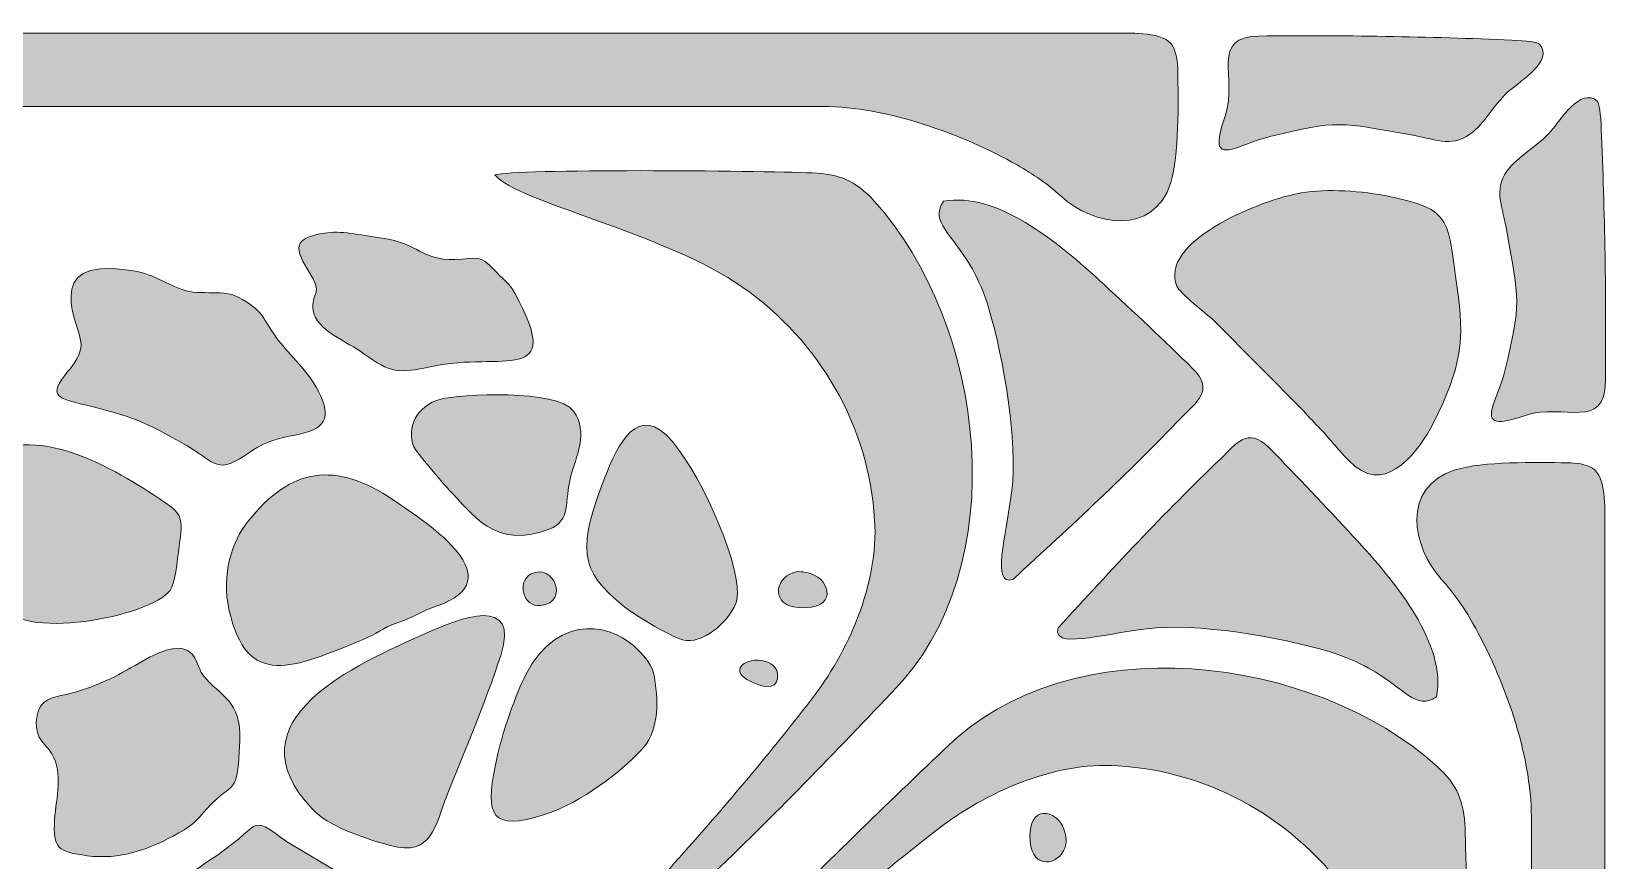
# Model space of a CAD drawing. Header units: inches. Extents: x -199 to 794, y -76 to 917.
# Drawn here: x 529.6 to 794, y 778.1 to 917.3 of the extents above; entities that cross this region are included whole.
import ezdxf

# ---------------------------------------------------------------- set-up
doc = ezdxf.new("R2010")
doc.units = ezdxf.units.IN
doc.header["$MEASUREMENT"] = 0
doc.layers.add('图层 1', color=7, linetype='Continuous')

# ---------------------------------------------------------------- blocks, each defined once
blk = doc.blocks.new('block 2')
at = {"layer": '图层 1', "true_color": 0xffffff}
h = blk.add_hatch(color=7, dxfattribs=at)
h.dxf.hatch_style = 2
edge = h.paths.add_edge_path()
edge.add_spline(control_points=[(-84.36, 898.83), (-83.93, 895.09), (-84, 891.04), (-84.04, 888.08), (-84.1, 881.56), (-81.01, 869.96), (-77.87, 864.27), (-75.67, 860.31), (-73.74, 858.39), (-69.85, 862.32), (-68.91, 863.27), (-68.08, 864.33), (-66.62, 865.15), (-63.33, 867.01), (-61.19, 867.67), (-57.52, 869.18), (-47.92, 873.14), (-52.96, 871.93), (-46.47, 884.37), (-43.62, 889.81), (-32.39, 892.07), (-29.03, 893.18), (-24.5, 894.69), (-23.21, 893.66), (-22.23, 896.63), (-22.04, 897.23), (-21.86, 897.98), (-21.67, 898.95), (-20.13, 906.67), (3.44, 904.38), (5.42, 899.85), (6.38, 897.67), (6.53, 896.49), (6.82, 895.72), (7.23, 894.59), (7.92, 894.33), (11.78, 893.08), (16.49, 891.55), (17.31, 891.68), (21.54, 889.72), (24.02, 888.56), (27.81, 885.69), (29.21, 883.72), (33.94, 877.06), (32.45, 872.15), (41.02, 868.74), (45.34, 867.03), (48.26, 865.31), (50.54, 863.85), (59.87, 857.86), (59.46, 858.89), (63.29, 869), (65.82, 875.69), (66.89, 881.14), (68.04, 889.47), (68.53, 892.96), (69.16, 900.77), (71.36, 904.72), (71.36, 904.72), (662.5, 904.72), (662.5, 904.72), (673.09, 904.72), (685.95, 900.08), (695.09, 894.9), (697.76, 893.38), (700.26, 891.64), (702.51, 889.6), (707.87, 884.72), (717.96, 882.78), (720.87, 891.93), (722.32, 896.54), (722.12, 905.51), (722.05, 910.69), (722.04, 912.26), (721.83, 913.84), (721.16, 914.95), (719.74, 917.32), (714.3, 917.03), (711.93, 917.03), (711.93, 917.03), (-198.87, 917.03), (-198.87, 917.03), (-198.87, 917.03), (-198.87, 904.72), (-198.87, 904.72), (-198.87, 904.72), (-85.7, 904.72), (-85.7, 904.72), (-85.03, 903.04), (-84.62, 900.99), (-84.36, 898.83)], knot_values=[0, 0, 0, 0, 1, 1, 1, 2, 2, 2, 3, 3, 3, 4, 4, 4, 5, 5, 5, 6, 6, 6, 7, 7, 7, 8, 8, 8, 9, 9, 9, 10, 10, 10, 11, 11, 11, 12, 12, 12, 13, 13, 13, 14, 14, 14, 15, 15, 15, 16, 16, 16, 17, 17, 17, 18, 18, 18, 19, 19, 19, 20, 20, 20, 21, 21, 21, 22, 22, 22, 23, 23, 23, 24, 24, 24, 25, 25, 25, 26, 26, 26, 27, 27, 27, 28, 28, 28, 29, 29, 29, 30, 30, 30, 30], degree=3, periodic=1)
h = blk.add_hatch(color=7, dxfattribs=at)
h.dxf.hatch_style = 2
edge = h.paths.add_edge_path()
edge.add_spline(control_points=[(731.18, 897.57), (733.33, 898.15), (734.97, 899.06), (737.49, 899.67), (749.08, 902.46), (749, 902.14), (761.54, 899.88), (765.78, 899.12), (768.34, 897.72), (771.63, 900.49), (773.91, 902.41), (775.43, 905.47), (777.79, 907.46), (779.54, 908.94), (785.17, 912.39), (782.79, 915.18), (782.47, 915.55), (780.6, 915.75), (778.1, 915.87), (764.61, 916.46), (749.17, 916.72), (735.74, 916.55), (727.36, 916.5), (732.12, 909.49), (730.05, 903.28), (728.77, 899.46), (728.09, 896.74), (731.18, 897.57)], knot_values=[0, 0, 0, 0, 1, 1, 1, 2, 2, 2, 3, 3, 3, 4, 4, 4, 5, 5, 5, 6, 6, 6, 7, 7, 7, 8, 8, 8, 9, 9, 9, 9], degree=3, periodic=1)
h = blk.add_hatch(color=7, dxfattribs=at)
h.dxf.hatch_style = 2
edge = h.paths.add_edge_path()
edge.add_spline(control_points=[(793.14, 900.94), (793.03, 903.43), (792.82, 905.31), (792.45, 905.63), (789.67, 908.01), (786.21, 902.38), (784.73, 900.62), (782.75, 898.26), (779.68, 896.74), (777.77, 894.46), (775, 891.18), (776.39, 888.61), (777.15, 884.38), (779.42, 871.83), (779.74, 871.92), (776.94, 860.32), (776.33, 857.81), (775.42, 856.16), (774.84, 854.02), (774.01, 850.92), (776.73, 851.62), (780.56, 852.89), (786.75, 854.95), (793.77, 850.19), (793.82, 858.58), (793.99, 872), (793.73, 887.44), (793.14, 900.94)], knot_values=[0, 0, 0, 0, 1, 1, 1, 2, 2, 2, 3, 3, 3, 4, 4, 4, 5, 5, 5, 6, 6, 6, 7, 7, 7, 8, 8, 8, 9, 9, 9, 9], degree=3, periodic=1)
h = blk.add_hatch(color=7, dxfattribs=at)
h.dxf.hatch_style = 2
edge = h.paths.add_edge_path()
edge.add_spline(control_points=[(660.74, 893.57), (651.43, 893.95), (610.71, 894.31), (607.44, 893.22), (611.15, 888.66), (636.13, 883.44), (649.06, 874.34), (661.9, 865.3), (670.18, 851.18), (671.17, 835.26), (671.84, 824.5), (666.69, 813.03), (660.48, 805.04), (652.8, 795.16), (645.95, 787.03), (637.56, 777.68), (634.7, 774.22), (631.75, 771.01), (628.78, 767.91), (623.38, 762.27), (617.88, 756.97), (612.72, 751.13), (606.77, 744.38), (606.83, 748.17), (601.6, 753.03), (594.17, 759.94), (588.49, 760.05), (591.55, 754.53), (592.65, 752.59), (602.44, 742.82), (605.02, 740.81), (606.49, 739.66), (607.79, 739.99), (611.31, 743.16), (618.38, 749.55), (625.89, 757.99), (633.11, 765.31), (635.96, 768.22), (639.03, 771.14), (642.13, 774.06), (653.35, 784.62), (663.43, 795.18), (674.02, 806.26), (694.97, 827.39), (689.77, 868.18), (671.11, 888.83), (667.87, 892.41), (665.03, 893.39), (660.74, 893.57)], knot_values=[0, 0, 0, 0, 1, 1, 1, 2, 2, 2, 3, 3, 3, 4, 4, 4, 5, 5, 5, 6, 6, 6, 7, 7, 7, 8, 8, 8, 9, 9, 9, 10, 10, 10, 11, 11, 11, 12, 12, 12, 13, 13, 13, 14, 14, 14, 15, 15, 15, 16, 16, 16, 16], degree=3, periodic=1)
h = blk.add_hatch(color=7, dxfattribs=at)
h.dxf.hatch_style = 2
edge = h.paths.add_edge_path()
edge.add_spline(control_points=[(694.36, 825.3), (704.33, 834.41), (713.44, 842.83), (722.79, 852.63), (725.04, 854.98), (728.3, 857.02), (724.55, 860.72), (719.84, 865.35), (714.53, 870.32), (709.7, 874.8), (701.63, 882.3), (691.51, 890.46), (682.72, 888.8), (680.42, 885.16), (684.11, 883.61), (687.57, 877.4), (688.56, 875.62), (689.53, 873.46), (690.34, 870.76), (692.86, 862.35), (695.22, 848.46), (694.18, 840.15), (693.22, 832.47), (690.72, 824.07), (694.36, 825.3)], knot_values=[0, 0, 0, 0, 1, 1, 1, 2, 2, 2, 3, 3, 3, 4, 4, 4, 5, 5, 5, 6, 6, 6, 7, 7, 7, 8, 8, 8, 8], degree=3, periodic=1)
h = blk.add_hatch(color=7, dxfattribs=at)
h.dxf.hatch_style = 2
edge = h.paths.add_edge_path()
edge.add_spline(control_points=[(721.91, 874.53), (722.37, 873.42), (726.75, 869.91), (728.18, 868.75), (728.18, 868.75), (743.13, 853.63), (743.13, 853.63), (744.17, 852.45), (745.01, 851.56), (746.03, 850.51), (748, 848.46), (749.85, 845.96), (751.84, 844.29), (757.32, 839.68), (762.73, 847.19), (764.91, 851.48), (769.74, 860.99), (770.21, 865.72), (768.93, 874.25), (767.27, 885.28), (768.73, 887.54), (756.8, 889.75), (751.85, 890.67), (746.18, 890.93), (741.97, 890.06), (735.09, 888.64), (718.84, 881.86), (721.91, 874.53)], knot_values=[0, 0, 0, 0, 1, 1, 1, 2, 2, 2, 3, 3, 3, 4, 4, 4, 5, 5, 5, 6, 6, 6, 7, 7, 7, 8, 8, 8, 9, 9, 9, 9], degree=3, periodic=1)
h = blk.add_hatch(color=7, dxfattribs=at)
h.dxf.hatch_style = 2
edge = h.paths.add_edge_path()
edge.add_spline(control_points=[(600.72, 879.04), (594.96, 878.86), (594.7, 881.77), (588.48, 882.62), (584.44, 883.18), (581.62, 883.9), (578.83, 883.46), (572.42, 882.46), (574.42, 880.06), (576.66, 876.21), (578.51, 873.02), (576.51, 873.47), (576.94, 870.42), (577.41, 867.17), (582.7, 865.2), (585.45, 863.21), (589.94, 859.96), (591.05, 859.82), (596.85, 861.07), (608.56, 863.6), (619.2, 857.77), (610.83, 873.28), (609.82, 875.14), (608.53, 875.91), (607.24, 877.33), (604.97, 879.88), (604.51, 879.16), (600.72, 879.04)], knot_values=[0, 0, 0, 0, 1, 1, 1, 2, 2, 2, 3, 3, 3, 4, 4, 4, 5, 5, 5, 6, 6, 6, 7, 7, 7, 8, 8, 8, 9, 9, 9, 9], degree=3, periodic=1)
h = blk.add_hatch(color=7, dxfattribs=at)
h.dxf.hatch_style = 2
edge = h.paths.add_edge_path()
edge.add_spline(control_points=[(538.62, 854.61), (546.33, 852.68), (548.51, 851.95), (555.76, 847.72), (560.74, 844.8), (560.69, 842.73), (566.38, 846.72), (569.44, 848.86), (572.06, 849.15), (574.61, 849.69), (579.52, 850.71), (579.98, 853.03), (577.42, 857.56), (575.61, 860.75), (572.42, 863.58), (570.71, 865.94), (568.29, 869.29), (568.93, 869.94), (565.06, 872.33), (561.77, 874.37), (558.44, 872.72), (554.75, 874.04), (551.69, 875.14), (550.14, 876.65), (545.92, 877.26), (530.79, 879.48), (537.97, 867.63), (537.95, 864.82), (537.92, 862.94), (536.85, 861.57), (535.76, 860.25), (532.19, 855.98), (534.13, 855.74), (538.62, 854.61)], knot_values=[0, 0, 0, 0, 1, 1, 1, 2, 2, 2, 3, 3, 3, 4, 4, 4, 5, 5, 5, 6, 6, 6, 7, 7, 7, 8, 8, 8, 9, 9, 9, 10, 10, 10, 11, 11, 11, 11], degree=3, periodic=1)
h = blk.add_hatch(color=7, dxfattribs=at)
h.dxf.hatch_style = 2
edge = h.paths.add_edge_path()
edge.add_spline(control_points=[(598.34, 855.56), (594.21, 854.5), (592.55, 850.66), (593.81, 847.57), (594.04, 846.98), (598.94, 841.12), (599.75, 840.3), (603.58, 836.44), (607.34, 830.16), (616.54, 833.73), (620.26, 835.18), (619.03, 838.26), (620.19, 842.7), (620.94, 845.55), (623.23, 850.05), (620.63, 853.56), (617.83, 857.35), (601.55, 856.38), (598.34, 855.56)], knot_values=[0, 0, 0, 0, 1, 1, 1, 2, 2, 2, 3, 3, 3, 4, 4, 4, 5, 5, 5, 6, 6, 6, 6], degree=3, periodic=1)
h = blk.add_hatch(color=7, dxfattribs=at)
h.dxf.hatch_style = 2
edge = h.paths.add_edge_path()
edge.add_spline(control_points=[(639.6, 815.02), (642.96, 814.79), (647.24, 818.76), (648.03, 821.86), (649.09, 826.81), (642.59, 842.03), (637.22, 848.44), (631.47, 855.29), (627.98, 847.92), (625.89, 842.41), (621.49, 830.87), (621.2, 826.93), (629.26, 820.64), (630.87, 819.39), (637.5, 815.16), (639.6, 815.02)], knot_values=[0, 0, 0, 0, 1, 1, 1, 2, 2, 2, 3, 3, 3, 4, 4, 4, 5, 5, 5, 5], degree=3, periodic=1)
h = blk.add_hatch(color=7, dxfattribs=at)
h.dxf.hatch_style = 2
edge = h.paths.add_edge_path()
edge.add_spline(control_points=[(520.9, 845.2), (520.9, 845.2), (514.79, 840.35), (514.79, 840.35), (513.26, 839.24), (510.3, 837.8), (510.63, 835.43), (510.97, 833.08), (517.67, 827.54), (520.24, 825.85), (524.6, 823.02), (522.07, 824.13), (524.5, 820.8), (528.94, 814.69), (551.07, 819.51), (553.14, 823.86), (553.98, 825.61), (554.2, 829.68), (554.53, 831.77), (555.18, 835.92), (554.43, 836.62), (551.85, 838.35), (543.44, 844.02), (529.77, 852.22), (520.9, 845.2)], knot_values=[0, 0, 0, 0, 1, 1, 1, 2, 2, 2, 3, 3, 3, 4, 4, 4, 5, 5, 5, 6, 6, 6, 7, 7, 7, 8, 8, 8, 8], degree=3, periodic=1)
h = blk.add_hatch(color=7, dxfattribs=at)
h.dxf.hatch_style = 2
edge = h.paths.add_edge_path()
edge.add_spline(control_points=[(737.41, 847.38), (733.71, 851.14), (731.67, 847.87), (729.32, 845.62), (719.53, 836.27), (711.1, 827.16), (701.99, 817.19), (700.76, 813.56), (709.16, 816.06), (716.84, 817.01), (725.16, 818.05), (739.05, 815.69), (747.46, 813.17), (750.16, 812.37), (752.32, 811.39), (754.09, 810.41), (760.31, 806.94), (761.86, 803.25), (765.49, 805.56), (767.16, 814.34), (758.99, 824.45), (751.51, 832.53), (747.01, 837.37), (742.05, 842.68), (737.41, 847.38)], knot_values=[0, 0, 0, 0, 1, 1, 1, 2, 2, 2, 3, 3, 3, 4, 4, 4, 5, 5, 5, 6, 6, 6, 7, 7, 7, 8, 8, 8, 8], degree=3, periodic=1)
h = blk.add_hatch(color=7, dxfattribs=at)
h.dxf.hatch_style = 2
edge = h.paths.add_edge_path()
edge.add_spline(control_points=[(565.99, 835.07), (563.29, 831.64), (561.48, 826.13), (562.78, 820.27), (565.77, 806.75), (573.54, 810.4), (585.29, 815.2), (587.91, 816.26), (588.08, 816.99), (591.18, 818.06), (593.92, 819), (594.73, 819.82), (597.71, 820.85), (610.5, 825.31), (596.63, 834.39), (590.41, 838.63), (580.68, 845.25), (573.11, 844.07), (565.99, 835.07)], knot_values=[0, 0, 0, 0, 1, 1, 1, 2, 2, 2, 3, 3, 3, 4, 4, 4, 5, 5, 5, 6, 6, 6, 6], degree=3, periodic=1)
h = blk.add_hatch(color=7, dxfattribs=at)
h.dxf.hatch_style = 2
edge = h.paths.add_edge_path()
edge.add_spline(control_points=[(791.65, 843.99), (790.54, 844.66), (788.96, 844.87), (787.38, 844.89), (782.21, 844.95), (773.23, 845.15), (768.63, 843.69), (759.46, 840.79), (761.41, 830.71), (766.29, 825.34), (768.33, 823.1), (770.07, 820.6), (771.59, 817.92), (776.78, 808.78), (781.41, 795.92), (781.41, 785.33), (781.41, 785.33), (781.41, 194.19), (781.41, 194.19), (777.47, 191.99), (769.65, 191.36), (766.17, 190.88), (757.83, 189.72), (752.38, 188.66), (745.69, 186.12), (735.58, 182.3), (734.56, 182.7), (740.55, 173.36), (742, 171.09), (743.72, 168.17), (745.44, 163.85), (748.84, 155.29), (753.76, 156.77), (760.42, 152.04), (762.38, 150.64), (765.26, 146.86), (766.41, 144.38), (768.37, 140.15), (768.24, 139.32), (769.77, 134.62), (771.03, 130.75), (771.28, 130.07), (772.42, 129.64), (773.18, 129.37), (774.36, 129.21), (776.54, 128.26), (781.06, 126.28), (783.37, 102.7), (775.64, 101.17), (774.68, 100.98), (773.92, 100.8), (773.33, 100.6), (770.36, 99.62), (771.38, 98.32), (769.88, 93.81), (768.76, 90.45), (766.49, 79.21), (761.06, 76.37), (748.63, 69.88), (749.84, 74.91), (745.88, 65.31), (744.36, 61.64), (743.71, 59.51), (741.84, 56.21), (741.03, 54.76), (739.96, 53.93), (739.02, 52.99), (735.08, 49.09), (737, 47.16), (740.97, 44.98), (746.65, 41.82), (758.26, 38.73), (764.77, 38.8), (767.73, 38.83), (771.78, 38.9), (775.53, 38.48), (777.67, 38.22), (779.73, 37.81), (781.41, 37.13), (781.41, 37.13), (781.41, -76.04), (781.41, -76.04), (781.41, -76.04), (793.72, -76.04), (793.72, -76.04), (793.72, -76.04), (793.72, 834.75), (793.72, 834.75), (793.72, 837.12), (794.02, 842.57), (791.65, 843.99)], knot_values=[0, 0, 0, 0, 1, 1, 1, 2, 2, 2, 3, 3, 3, 4, 4, 4, 5, 5, 5, 6, 6, 6, 7, 7, 7, 8, 8, 8, 9, 9, 9, 10, 10, 10, 11, 11, 11, 12, 12, 12, 13, 13, 13, 14, 14, 14, 15, 15, 15, 16, 16, 16, 17, 17, 17, 18, 18, 18, 19, 19, 19, 20, 20, 20, 21, 21, 21, 22, 22, 22, 23, 23, 23, 24, 24, 24, 25, 25, 25, 26, 26, 26, 27, 27, 27, 28, 28, 28, 29, 29, 29, 30, 30, 30, 30], degree=3, periodic=1)
h = blk.add_hatch(color=7, dxfattribs=at)
h.dxf.hatch_style = 2
edge = h.paths.add_edge_path()
edge.add_spline(control_points=[(615.08, 820.92), (620.06, 821.46), (617.22, 828.18), (613.5, 826.21), (611.03, 824.9), (612.15, 820.6), (615.08, 820.92)], knot_values=[0, 0, 0, 0, 1, 1, 1, 2, 2, 2, 2], degree=3, periodic=1)
h = blk.add_hatch(color=7, dxfattribs=at)
h.dxf.hatch_style = 2
edge = h.paths.add_edge_path()
edge.add_spline(control_points=[(660.53, 826.23), (659.16, 826.68), (658.22, 826.7), (657.45, 826.43), (654.39, 825.38), (653.72, 820.94), (658.38, 820.57), (665.05, 820.04), (663.78, 825.16), (660.53, 826.23)], knot_values=[0, 0, 0, 0, 1, 1, 1, 2, 2, 2, 3, 3, 3, 3], degree=3, periodic=1)
h = blk.add_hatch(color=7, dxfattribs=at)
h.dxf.hatch_style = 2
edge = h.paths.add_edge_path()
edge.add_spline(control_points=[(599.39, 789.08), (600.75, 792.53), (606.08, 805.2), (608.41, 812.54), (611.68, 822.83), (601.58, 818.84), (595.77, 816.22), (584.09, 810.96), (562.58, 801.7), (576.78, 786.71), (579.44, 783.9), (585.06, 781.94), (589.87, 780.61), (596.94, 778.68), (597.38, 783.97), (599.39, 789.08)], knot_values=[0, 0, 0, 0, 1, 1, 1, 2, 2, 2, 3, 3, 3, 4, 4, 4, 5, 5, 5, 5], degree=3, periodic=1)
h = blk.add_hatch(color=7, dxfattribs=at)
h.dxf.hatch_style = 2
edge = h.paths.add_edge_path()
edge.add_spline(control_points=[(612.58, 809.22), (611.05, 806.23), (608.58, 799.73), (607.45, 793.86), (605.88, 785.82), (606.67, 782.89), (615.76, 785.81), (622.12, 787.86), (628.54, 793.03), (631.87, 796.49), (634.81, 799.55), (634.98, 803.99), (634.22, 808.81), (633.88, 810.99), (632.62, 812.2), (631.43, 813.5), (627.82, 817.4), (618.28, 820.4), (612.58, 809.22)], knot_values=[0, 0, 0, 0, 1, 1, 1, 2, 2, 2, 3, 3, 3, 4, 4, 4, 5, 5, 5, 6, 6, 6, 6], degree=3, periodic=1)
h = blk.add_hatch(color=7, dxfattribs=at)
h.dxf.hatch_style = 2
edge = h.paths.add_edge_path()
edge.add_spline(control_points=[(558.37, 809.3), (557.05, 810.98), (557.52, 817.12), (547.7, 811.26), (544.23, 809.19), (540.24, 807.06), (535.43, 806), (532.97, 805.46), (531.08, 805.13), (530.59, 802.47), (529.88, 798.57), (531.94, 797.9), (533.06, 796), (534.99, 792.63), (533.79, 788.85), (533.52, 784.99), (533.19, 780.08), (534.12, 779.56), (539, 778.9), (544.3, 778.18), (549.41, 779.89), (554.35, 782.72), (557.05, 784.27), (557.28, 784.77), (559.06, 786.76), (563.69, 791.89), (564.15, 788.39), (564.6, 798.12), (564.91, 805.16), (561.41, 805.42), (558.37, 809.3)], knot_values=[0, 0, 0, 0, 1, 1, 1, 2, 2, 2, 3, 3, 3, 4, 4, 4, 5, 5, 5, 6, 6, 6, 7, 7, 7, 8, 8, 8, 9, 9, 9, 10, 10, 10, 10], degree=3, periodic=1)
h = blk.add_hatch(color=7, dxfattribs=at)
h.dxf.hatch_style = 2
edge = h.paths.add_edge_path()
edge.add_spline(control_points=[(765.52, 793.95), (744.88, 812.61), (704.09, 817.81), (682.96, 796.86), (671.87, 786.26), (661.31, 776.18), (650.76, 764.97), (647.84, 761.86), (644.92, 758.8), (642, 755.94), (634.69, 748.73), (626.25, 741.21), (619.86, 734.15), (616.68, 730.63), (616.35, 729.33), (617.51, 727.86), (619.51, 725.28), (629.28, 715.48), (631.22, 714.4), (636.74, 711.33), (636.64, 717.01), (629.73, 724.45), (624.86, 729.68), (621.07, 729.6), (627.82, 735.56), (633.67, 740.72), (638.96, 746.22), (644.6, 751.62), (647.7, 754.59), (650.91, 757.54), (654.37, 760.39), (663.74, 768.78), (671.85, 775.64), (681.74, 783.32), (689.73, 789.52), (701.19, 794.68), (711.95, 794.01), (727.88, 793.02), (742, 784.74), (751.04, 771.9), (760.14, 758.96), (765.35, 733.98), (769.92, 730.27), (771, 733.56), (770.64, 774.27), (770.27, 783.57), (770.09, 787.87), (769.11, 790.71), (765.52, 793.95)], knot_values=[0, 0, 0, 0, 1, 1, 1, 2, 2, 2, 3, 3, 3, 4, 4, 4, 5, 5, 5, 6, 6, 6, 7, 7, 7, 8, 8, 8, 9, 9, 9, 10, 10, 10, 11, 11, 11, 12, 12, 12, 13, 13, 13, 14, 14, 14, 15, 15, 15, 16, 16, 16, 16], degree=3, periodic=1)
h = blk.add_hatch(color=7, dxfattribs=at)
h.dxf.hatch_style = 2
edge = h.paths.add_edge_path()
edge.add_spline(control_points=[(654.86, 809.52), (654.71, 810.91), (653.07, 811.74), (651.56, 811.74), (648.57, 811.74), (646.82, 809.57), (650.99, 807.86), (652.97, 807.04), (655.16, 806.78), (654.86, 809.52)], knot_values=[0, 0, 0, 0, 1, 1, 1, 2, 2, 2, 3, 3, 3, 3], degree=3, periodic=1)
h = blk.add_hatch(color=7, dxfattribs=at)
h.dxf.hatch_style = 2
edge = h.paths.add_edge_path()
edge.add_spline(control_points=[(703.13, 780.29), (703.39, 781.05), (703.38, 782), (702.93, 783.36), (701.85, 786.61), (696.73, 787.89), (697.27, 781.22), (697.65, 776.56), (702.08, 777.22), (703.13, 780.29)], knot_values=[0, 0, 0, 0, 1, 1, 1, 2, 2, 2, 3, 3, 3, 3], degree=3, periodic=1)
h = blk.add_hatch(color=7, dxfattribs=at)
h.dxf.hatch_style = 2
edge = h.paths.add_edge_path()
edge.add_spline(control_points=[(559.17, 777.9), (552.07, 772.85), (555.36, 774.97), (556.83, 768.97), (557.35, 766.82), (557, 764.14), (557.45, 761.84), (558.2, 758.01), (559.75, 753.45), (564.11, 753.12), (568.02, 752.83), (573.33, 754.74), (576.2, 756.49), (581.16, 759.52), (584.5, 756.23), (584.79, 763.13), (585.01, 768.27), (585.41, 772.8), (582.03, 775.56), (582.03, 775.56), (572.47, 781.31), (572.47, 781.31), (565.59, 786.24), (568.98, 784.11), (559.17, 777.9)], knot_values=[0, 0, 0, 0, 1, 1, 1, 2, 2, 2, 3, 3, 3, 4, 4, 4, 5, 5, 5, 6, 6, 6, 7, 7, 7, 8, 8, 8, 8], degree=3, periodic=1)
at = {"layer": '图层 1', "lineweight": 0}
for points, knots in [([(-84.36, 898.83), (-83.93, 895.09), (-84, 891.04), (-84.04, 888.08), (-84.1, 881.56), (-81.01, 869.96), (-77.87, 864.27), (-75.67, 860.31), (-73.74, 858.39), (-69.85, 862.32), (-68.91, 863.27), (-68.08, 864.33), (-66.62, 865.15), (-63.33, 867.01), (-61.19, 867.67), (-57.52, 869.18), (-47.92, 873.14), (-52.96, 871.93), (-46.47, 884.37), (-43.62, 889.81), (-32.39, 892.07), (-29.03, 893.18), (-24.5, 894.69), (-23.21, 893.66), (-22.23, 896.63), (-22.04, 897.23), (-21.86, 897.98), (-21.67, 898.95), (-20.13, 906.67), (3.44, 904.38), (5.42, 899.85), (6.38, 897.67), (6.53, 896.49), (6.82, 895.72), (7.23, 894.59), (7.92, 894.33), (11.78, 893.08), (16.49, 891.55), (17.31, 891.68), (21.54, 889.72), (24.02, 888.56), (27.81, 885.69), (29.21, 883.72), (33.94, 877.06), (32.45, 872.15), (41.02, 868.74), (45.34, 867.03), (48.26, 865.31), (50.54, 863.85), (59.87, 857.86), (59.46, 858.89), (63.29, 869), (65.82, 875.69), (66.89, 881.14), (68.04, 889.47), (68.53, 892.96), (69.16, 900.77), (71.36, 904.72), (71.36, 904.72), (662.5, 904.72), (662.5, 904.72), (673.09, 904.72), (685.95, 900.08), (695.09, 894.9), (697.76, 893.38), (700.26, 891.64), (702.51, 889.6), (707.87, 884.72), (717.96, 882.78), (720.87, 891.93), (722.32, 896.54), (722.12, 905.51), (722.05, 910.69), (722.04, 912.26), (721.83, 913.84), (721.16, 914.95), (719.74, 917.32), (714.3, 917.03), (711.93, 917.03), (711.93, 917.03), (-198.87, 917.03), (-198.87, 917.03), (-198.87, 917.03), (-198.87, 904.72), (-198.87, 904.72), (-198.87, 904.72), (-85.7, 904.72), (-85.7, 904.72), (-85.03, 903.04), (-84.62, 900.99), (-84.36, 898.83)], [0, 0, 0, 0, 1, 1, 1, 2, 2, 2, 3, 3, 3, 4, 4, 4, 5, 5, 5, 6, 6, 6, 7, 7, 7, 8, 8, 8, 9, 9, 9, 10, 10, 10, 11, 11, 11, 12, 12, 12, 13, 13, 13, 14, 14, 14, 15, 15, 15, 16, 16, 16, 17, 17, 17, 18, 18, 18, 19, 19, 19, 20, 20, 20, 21, 21, 21, 22, 22, 22, 23, 23, 23, 24, 24, 24, 25, 25, 25, 26, 26, 26, 27, 27, 27, 28, 28, 28, 29, 29, 29, 30, 30, 30, 30]), ([(731.18, 897.57), (733.33, 898.15), (734.97, 899.06), (737.49, 899.67), (749.08, 902.46), (749, 902.14), (761.54, 899.88), (765.78, 899.12), (768.34, 897.72), (771.63, 900.49), (773.91, 902.41), (775.43, 905.47), (777.79, 907.46), (779.54, 908.94), (785.17, 912.39), (782.79, 915.18), (782.47, 915.55), (780.6, 915.75), (778.1, 915.87), (764.61, 916.46), (749.17, 916.72), (735.74, 916.55), (727.36, 916.5), (732.12, 909.49), (730.05, 903.28), (728.77, 899.46), (728.09, 896.74), (731.18, 897.57)], [0, 0, 0, 0, 1, 1, 1, 2, 2, 2, 3, 3, 3, 4, 4, 4, 5, 5, 5, 6, 6, 6, 7, 7, 7, 8, 8, 8, 9, 9, 9, 9]), ([(793.14, 900.94), (793.03, 903.43), (792.82, 905.31), (792.45, 905.63), (789.67, 908.01), (786.21, 902.38), (784.73, 900.62), (782.75, 898.26), (779.68, 896.74), (777.77, 894.46), (775, 891.18), (776.39, 888.61), (777.15, 884.38), (779.42, 871.83), (779.74, 871.92), (776.94, 860.32), (776.33, 857.81), (775.42, 856.16), (774.84, 854.02), (774.01, 850.92), (776.73, 851.62), (780.56, 852.89), (786.75, 854.95), (793.77, 850.19), (793.82, 858.58), (793.99, 872), (793.73, 887.44), (793.14, 900.94)], [0, 0, 0, 0, 1, 1, 1, 2, 2, 2, 3, 3, 3, 4, 4, 4, 5, 5, 5, 6, 6, 6, 7, 7, 7, 8, 8, 8, 9, 9, 9, 9]), ([(660.74, 893.57), (651.43, 893.95), (610.71, 894.31), (607.44, 893.22), (611.15, 888.66), (636.13, 883.44), (649.06, 874.34), (661.9, 865.3), (670.18, 851.18), (671.17, 835.26), (671.84, 824.5), (666.69, 813.03), (660.48, 805.04), (652.8, 795.16), (645.95, 787.03), (637.56, 777.68), (634.7, 774.22), (631.75, 771.01), (628.78, 767.91), (623.38, 762.27), (617.88, 756.97), (612.72, 751.13), (606.77, 744.38), (606.83, 748.17), (601.6, 753.03), (594.17, 759.94), (588.49, 760.05), (591.55, 754.53), (592.65, 752.59), (602.44, 742.82), (605.02, 740.81), (606.49, 739.66), (607.79, 739.99), (611.31, 743.16), (618.38, 749.55), (625.89, 757.99), (633.11, 765.31), (635.96, 768.22), (639.03, 771.14), (642.13, 774.06), (653.35, 784.62), (663.43, 795.18), (674.02, 806.26), (694.97, 827.39), (689.77, 868.18), (671.11, 888.83), (667.87, 892.41), (665.03, 893.39), (660.74, 893.57)], [0, 0, 0, 0, 1, 1, 1, 2, 2, 2, 3, 3, 3, 4, 4, 4, 5, 5, 5, 6, 6, 6, 7, 7, 7, 8, 8, 8, 9, 9, 9, 10, 10, 10, 11, 11, 11, 12, 12, 12, 13, 13, 13, 14, 14, 14, 15, 15, 15, 16, 16, 16, 16]), ([(694.36, 825.3), (704.33, 834.41), (713.44, 842.83), (722.79, 852.63), (725.04, 854.98), (728.3, 857.02), (724.55, 860.72), (719.84, 865.35), (714.53, 870.32), (709.7, 874.8), (701.63, 882.3), (691.51, 890.46), (682.72, 888.8), (680.42, 885.16), (684.11, 883.61), (687.57, 877.4), (688.56, 875.62), (689.53, 873.46), (690.34, 870.76), (692.86, 862.35), (695.22, 848.46), (694.18, 840.15), (693.22, 832.47), (690.72, 824.07), (694.36, 825.3)], [0, 0, 0, 0, 1, 1, 1, 2, 2, 2, 3, 3, 3, 4, 4, 4, 5, 5, 5, 6, 6, 6, 7, 7, 7, 8, 8, 8, 8]), ([(721.91, 874.53), (722.37, 873.42), (726.75, 869.91), (728.18, 868.75), (728.18, 868.75), (743.13, 853.63), (743.13, 853.63), (744.17, 852.45), (745.01, 851.56), (746.03, 850.51), (748, 848.46), (749.85, 845.96), (751.84, 844.29), (757.32, 839.68), (762.73, 847.19), (764.91, 851.48), (769.74, 860.99), (770.21, 865.72), (768.93, 874.25), (767.27, 885.28), (768.73, 887.54), (756.8, 889.75), (751.85, 890.67), (746.18, 890.93), (741.97, 890.06), (735.09, 888.64), (718.84, 881.86), (721.91, 874.53)], [0, 0, 0, 0, 1, 1, 1, 2, 2, 2, 3, 3, 3, 4, 4, 4, 5, 5, 5, 6, 6, 6, 7, 7, 7, 8, 8, 8, 9, 9, 9, 9]), ([(600.72, 879.04), (594.96, 878.86), (594.7, 881.77), (588.48, 882.62), (584.44, 883.18), (581.62, 883.9), (578.83, 883.46), (572.42, 882.46), (574.42, 880.06), (576.66, 876.21), (578.51, 873.02), (576.51, 873.47), (576.94, 870.42), (577.41, 867.17), (582.7, 865.2), (585.45, 863.21), (589.94, 859.96), (591.05, 859.82), (596.85, 861.07), (608.56, 863.6), (619.2, 857.77), (610.83, 873.28), (609.82, 875.14), (608.53, 875.91), (607.24, 877.33), (604.97, 879.88), (604.51, 879.16), (600.72, 879.04)], [0, 0, 0, 0, 1, 1, 1, 2, 2, 2, 3, 3, 3, 4, 4, 4, 5, 5, 5, 6, 6, 6, 7, 7, 7, 8, 8, 8, 9, 9, 9, 9]), ([(538.62, 854.61), (546.33, 852.68), (548.51, 851.95), (555.76, 847.72), (560.74, 844.8), (560.69, 842.73), (566.38, 846.72), (569.44, 848.86), (572.06, 849.15), (574.61, 849.69), (579.52, 850.71), (579.98, 853.03), (577.42, 857.56), (575.61, 860.75), (572.42, 863.58), (570.71, 865.94), (568.29, 869.29), (568.93, 869.94), (565.06, 872.33), (561.77, 874.37), (558.44, 872.72), (554.75, 874.04), (551.69, 875.14), (550.14, 876.65), (545.92, 877.26), (530.79, 879.48), (537.97, 867.63), (537.95, 864.82), (537.92, 862.94), (536.85, 861.57), (535.76, 860.25), (532.19, 855.98), (534.13, 855.74), (538.62, 854.61)], [0, 0, 0, 0, 1, 1, 1, 2, 2, 2, 3, 3, 3, 4, 4, 4, 5, 5, 5, 6, 6, 6, 7, 7, 7, 8, 8, 8, 9, 9, 9, 10, 10, 10, 11, 11, 11, 11]), ([(598.34, 855.56), (594.21, 854.5), (592.55, 850.66), (593.81, 847.57), (594.04, 846.98), (598.94, 841.12), (599.75, 840.3), (603.58, 836.44), (607.34, 830.16), (616.54, 833.73), (620.26, 835.18), (619.03, 838.26), (620.19, 842.7), (620.94, 845.55), (623.23, 850.05), (620.63, 853.56), (617.83, 857.35), (601.55, 856.38), (598.34, 855.56)], [0, 0, 0, 0, 1, 1, 1, 2, 2, 2, 3, 3, 3, 4, 4, 4, 5, 5, 5, 6, 6, 6, 6]), ([(639.6, 815.02), (642.96, 814.79), (647.24, 818.76), (648.03, 821.86), (649.09, 826.81), (642.59, 842.03), (637.22, 848.44), (631.47, 855.29), (627.98, 847.92), (625.89, 842.41), (621.49, 830.87), (621.2, 826.93), (629.26, 820.64), (630.87, 819.39), (637.5, 815.16), (639.6, 815.02)], [0, 0, 0, 0, 1, 1, 1, 2, 2, 2, 3, 3, 3, 4, 4, 4, 5, 5, 5, 5]), ([(520.9, 845.2), (520.9, 845.2), (514.79, 840.35), (514.79, 840.35), (513.26, 839.24), (510.3, 837.8), (510.63, 835.43), (510.97, 833.08), (517.67, 827.54), (520.24, 825.85), (524.6, 823.02), (522.07, 824.13), (524.5, 820.8), (528.94, 814.69), (551.07, 819.51), (553.14, 823.86), (553.98, 825.61), (554.2, 829.68), (554.53, 831.77), (555.18, 835.92), (554.43, 836.62), (551.85, 838.35), (543.44, 844.02), (529.77, 852.22), (520.9, 845.2)], [0, 0, 0, 0, 1, 1, 1, 2, 2, 2, 3, 3, 3, 4, 4, 4, 5, 5, 5, 6, 6, 6, 7, 7, 7, 8, 8, 8, 8]), ([(737.41, 847.38), (733.71, 851.14), (731.67, 847.87), (729.32, 845.62), (719.53, 836.27), (711.1, 827.16), (701.99, 817.19), (700.76, 813.56), (709.16, 816.06), (716.84, 817.01), (725.16, 818.05), (739.05, 815.69), (747.46, 813.17), (750.16, 812.37), (752.32, 811.39), (754.09, 810.41), (760.31, 806.94), (761.86, 803.25), (765.49, 805.56), (767.16, 814.34), (758.99, 824.45), (751.51, 832.53), (747.01, 837.37), (742.05, 842.68), (737.41, 847.38)], [0, 0, 0, 0, 1, 1, 1, 2, 2, 2, 3, 3, 3, 4, 4, 4, 5, 5, 5, 6, 6, 6, 7, 7, 7, 8, 8, 8, 8]), ([(565.99, 835.07), (563.29, 831.64), (561.48, 826.13), (562.78, 820.27), (565.77, 806.75), (573.54, 810.4), (585.29, 815.2), (587.91, 816.26), (588.08, 816.99), (591.18, 818.06), (593.92, 819), (594.73, 819.82), (597.71, 820.85), (610.5, 825.31), (596.63, 834.39), (590.41, 838.63), (580.68, 845.25), (573.11, 844.07), (565.99, 835.07)], [0, 0, 0, 0, 1, 1, 1, 2, 2, 2, 3, 3, 3, 4, 4, 4, 5, 5, 5, 6, 6, 6, 6]), ([(791.65, 843.99), (790.54, 844.66), (788.96, 844.87), (787.38, 844.89), (782.21, 844.95), (773.23, 845.15), (768.63, 843.69), (759.46, 840.79), (761.41, 830.71), (766.29, 825.34), (768.33, 823.1), (770.07, 820.6), (771.59, 817.92), (776.78, 808.78), (781.41, 795.92), (781.41, 785.33), (781.41, 785.33), (781.41, 194.19), (781.41, 194.19), (777.47, 191.99), (769.65, 191.36), (766.17, 190.88), (757.83, 189.72), (752.38, 188.66), (745.69, 186.12), (735.58, 182.3), (734.56, 182.7), (740.55, 173.36), (742, 171.09), (743.72, 168.17), (745.44, 163.85), (748.84, 155.29), (753.76, 156.77), (760.42, 152.04), (762.38, 150.64), (765.26, 146.86), (766.41, 144.38), (768.37, 140.15), (768.24, 139.32), (769.77, 134.62), (771.03, 130.75), (771.28, 130.07), (772.42, 129.64), (773.18, 129.37), (774.36, 129.21), (776.54, 128.26), (781.06, 126.28), (783.37, 102.7), (775.64, 101.17), (774.68, 100.98), (773.92, 100.8), (773.33, 100.6), (770.36, 99.62), (771.38, 98.32), (769.88, 93.81), (768.76, 90.45), (766.49, 79.21), (761.06, 76.37), (748.63, 69.88), (749.84, 74.91), (745.88, 65.31), (744.36, 61.64), (743.71, 59.51), (741.84, 56.21), (741.03, 54.76), (739.96, 53.93), (739.02, 52.99), (735.08, 49.09), (737, 47.16), (740.97, 44.98), (746.65, 41.82), (758.26, 38.73), (764.77, 38.8), (767.73, 38.83), (771.78, 38.9), (775.53, 38.48), (777.67, 38.22), (779.73, 37.81), (781.41, 37.13), (781.41, 37.13), (781.41, -76.04), (781.41, -76.04), (781.41, -76.04), (793.72, -76.04), (793.72, -76.04), (793.72, -76.04), (793.72, 834.75), (793.72, 834.75), (793.72, 837.12), (794.02, 842.57), (791.65, 843.99)], [0, 0, 0, 0, 1, 1, 1, 2, 2, 2, 3, 3, 3, 4, 4, 4, 5, 5, 5, 6, 6, 6, 7, 7, 7, 8, 8, 8, 9, 9, 9, 10, 10, 10, 11, 11, 11, 12, 12, 12, 13, 13, 13, 14, 14, 14, 15, 15, 15, 16, 16, 16, 17, 17, 17, 18, 18, 18, 19, 19, 19, 20, 20, 20, 21, 21, 21, 22, 22, 22, 23, 23, 23, 24, 24, 24, 25, 25, 25, 26, 26, 26, 27, 27, 27, 28, 28, 28, 29, 29, 29, 30, 30, 30, 30]), ([(615.08, 820.92), (620.06, 821.46), (617.22, 828.18), (613.5, 826.21), (611.03, 824.9), (612.15, 820.6), (615.08, 820.92)], [0, 0, 0, 0, 1, 1, 1, 2, 2, 2, 2]), ([(660.53, 826.23), (659.16, 826.68), (658.22, 826.7), (657.45, 826.43), (654.39, 825.38), (653.72, 820.94), (658.38, 820.57), (665.05, 820.04), (663.78, 825.16), (660.53, 826.23)], [0, 0, 0, 0, 1, 1, 1, 2, 2, 2, 3, 3, 3, 3]), ([(599.39, 789.08), (600.75, 792.53), (606.08, 805.2), (608.41, 812.54), (611.68, 822.83), (601.58, 818.84), (595.77, 816.22), (584.09, 810.96), (562.58, 801.7), (576.78, 786.71), (579.44, 783.9), (585.06, 781.94), (589.87, 780.61), (596.94, 778.68), (597.38, 783.97), (599.39, 789.08)], [0, 0, 0, 0, 1, 1, 1, 2, 2, 2, 3, 3, 3, 4, 4, 4, 5, 5, 5, 5]), ([(612.58, 809.22), (611.05, 806.23), (608.58, 799.73), (607.45, 793.86), (605.88, 785.82), (606.67, 782.89), (615.76, 785.81), (622.12, 787.86), (628.54, 793.03), (631.87, 796.49), (634.81, 799.55), (634.98, 803.99), (634.22, 808.81), (633.88, 810.99), (632.62, 812.2), (631.43, 813.5), (627.82, 817.4), (618.28, 820.4), (612.58, 809.22)], [0, 0, 0, 0, 1, 1, 1, 2, 2, 2, 3, 3, 3, 4, 4, 4, 5, 5, 5, 6, 6, 6, 6]), ([(558.37, 809.3), (557.05, 810.98), (557.52, 817.12), (547.7, 811.26), (544.23, 809.19), (540.24, 807.06), (535.43, 806), (532.97, 805.46), (531.08, 805.13), (530.59, 802.47), (529.88, 798.57), (531.94, 797.9), (533.06, 796), (534.99, 792.63), (533.79, 788.85), (533.52, 784.99), (533.19, 780.08), (534.12, 779.56), (539, 778.9), (544.3, 778.18), (549.41, 779.89), (554.35, 782.72), (557.05, 784.27), (557.28, 784.77), (559.06, 786.76), (563.69, 791.89), (564.15, 788.39), (564.6, 798.12), (564.91, 805.16), (561.41, 805.42), (558.37, 809.3)], [0, 0, 0, 0, 1, 1, 1, 2, 2, 2, 3, 3, 3, 4, 4, 4, 5, 5, 5, 6, 6, 6, 7, 7, 7, 8, 8, 8, 9, 9, 9, 10, 10, 10, 10]), ([(765.52, 793.95), (744.88, 812.61), (704.09, 817.81), (682.96, 796.86), (671.87, 786.26), (661.31, 776.18), (650.76, 764.97), (647.84, 761.86), (644.92, 758.8), (642, 755.94), (634.69, 748.73), (626.25, 741.21), (619.86, 734.15), (616.68, 730.63), (616.35, 729.33), (617.51, 727.86), (619.51, 725.28), (629.28, 715.48), (631.22, 714.4), (636.74, 711.33), (636.64, 717.01), (629.73, 724.45), (624.86, 729.68), (621.07, 729.6), (627.82, 735.56), (633.67, 740.72), (638.96, 746.22), (644.6, 751.62), (647.7, 754.59), (650.91, 757.54), (654.37, 760.39), (663.74, 768.78), (671.85, 775.64), (681.74, 783.32), (689.73, 789.52), (701.19, 794.68), (711.95, 794.01), (727.88, 793.02), (742, 784.74), (751.04, 771.9), (760.14, 758.96), (765.35, 733.98), (769.92, 730.27), (771, 733.56), (770.64, 774.27), (770.27, 783.57), (770.09, 787.87), (769.11, 790.71), (765.52, 793.95)], [0, 0, 0, 0, 1, 1, 1, 2, 2, 2, 3, 3, 3, 4, 4, 4, 5, 5, 5, 6, 6, 6, 7, 7, 7, 8, 8, 8, 9, 9, 9, 10, 10, 10, 11, 11, 11, 12, 12, 12, 13, 13, 13, 14, 14, 14, 15, 15, 15, 16, 16, 16, 16]), ([(654.86, 809.52), (654.71, 810.91), (653.07, 811.74), (651.56, 811.74), (648.57, 811.74), (646.82, 809.57), (650.99, 807.86), (652.97, 807.04), (655.16, 806.78), (654.86, 809.52)], [0, 0, 0, 0, 1, 1, 1, 2, 2, 2, 3, 3, 3, 3]), ([(703.13, 780.29), (703.39, 781.05), (703.38, 782), (702.93, 783.36), (701.85, 786.61), (696.73, 787.89), (697.27, 781.22), (697.65, 776.56), (702.08, 777.22), (703.13, 780.29)], [0, 0, 0, 0, 1, 1, 1, 2, 2, 2, 3, 3, 3, 3]), ([(559.17, 777.9), (552.07, 772.85), (555.36, 774.97), (556.83, 768.97), (557.35, 766.82), (557, 764.14), (557.45, 761.84), (558.2, 758.01), (559.75, 753.45), (564.11, 753.12), (568.02, 752.83), (573.33, 754.74), (576.2, 756.49), (581.16, 759.52), (584.5, 756.23), (584.79, 763.13), (585.01, 768.27), (585.41, 772.8), (582.03, 775.56), (582.03, 775.56), (572.47, 781.31), (572.47, 781.31), (565.59, 786.24), (568.98, 784.11), (559.17, 777.9)], [0, 0, 0, 0, 1, 1, 1, 2, 2, 2, 3, 3, 3, 4, 4, 4, 5, 5, 5, 6, 6, 6, 7, 7, 7, 8, 8, 8, 8])]:
    blk.add_open_spline(points, degree=3, knots=knots, dxfattribs=at)

msp = doc.modelspace()

# ---------------------------------------------------------------- block references
at = {"layer": '图层 1'}
msp.add_blockref('block 2', (0, 0), dxfattribs=at)

doc.saveas('drawing.dxf')
